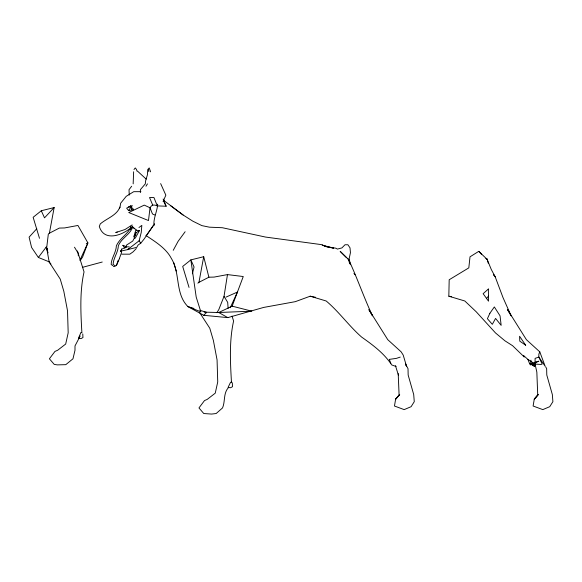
<?xml version="1.0" encoding="UTF-8"?>
<svg xmlns="http://www.w3.org/2000/svg" width="582" height="582" viewBox="0 0 582 582"><rect width="100%" height="100%" fill="white"/><g stroke="black" fill="none" stroke-linecap="round" stroke-linejoin="round"><path stroke-width="0.87" d="M545.712 366.907L546.651 368.682L546.789 375.026L552.34 394.545L552.9 401.675L549.728 406.694L542.802 409.612L533.112 406.018L534.247 399.216L537.732 395.091L536.837 372.094L535.062 364.099L535.098 358.359L538.852 357.093L542.162 364.034L541.151 364.441L535.062 364.099L527.896 359.392L523.422 355.406L524.258 357.006L512.611 345.723L504.929 340.805L495.515 332.955L476.236 311.807L464.829 300.996L448.824 296.202L449.188 279.753L468.816 267.865L470.009 256.822L478.79 251.337L487.141 259.383L491.23 269.364L495.195 276.821L503.044 297.671L511.134 315.851L507.504 309.602L526.397 339.677L539.783 351.855L545.152 366.245L538.852 357.093L538.852 354.154L539.783 351.855M130.55 229.766L130.834 226.26M157.686 204.158C157.191 211.535 153.422 217.835 153.91 225.46L154.506 223.757M530.995 360.2L530.704 363.415L534.691 366.485L529.511 363.415L527.896 359.392M216.831 312.665L218.716 309.784L224.034 296.34L227.475 274.595L243.254 276.53L232.153 306.154L218.716 312.505L204.18 312.148M119.317 258.619L121.565 252.595L121.1 251.613L121.558 248.987M80.185 336.025L74.998 345.934L74.998 350.255L72.983 358.788L65.781 364.667L57.32 364.878L54.221 364.383L49.397 358.788L54.955 351.426L57.654 350.255L65.693 344.035L68.181 332.809L67.519 310.766L63.824 291.32L60.237 279.091L49.179 262.009L46.655 247.968L48.335 234.051L49.397 233.186L54.155 207.563L41.307 210.749L33.138 217.297L39.489 238.3M197.887 283.187L198.949 282.328L203.707 256.706L190.852 259.892L182.69 266.432L189.034 287.435M134.34 238.14L133.991 236.299L135.744 230.334L139.505 230.494L135.286 238.14L134.34 238.14L132.711 241.086L126.352 245.211L126.352 246.848L121.391 249.416M135.511 234.364L133.991 236.299L134.937 236.299L136.224 232.625L139.505 230.494L138.56 230.494M192.38 273.809L194.053 266.993L190.852 259.892L196.207 297.111L200.855 311.85L187.913 306.598C174.891 293.568 180.544 273.249 171.355 258.437C166.125 248.339 155.227 241.632 145.9 235.477M120.612 251.155L127.531 249.642L139.12 240.795L141.251 232.393L141.826 225.387L138.967 227.504M136.683 230.166L132.718 227.089C130.012 234.735 121.347 238.154 118.35 245.793C118.059 252.632 113.41 257.819 113.104 264.439L114.763 265.632L116.378 265.632L118.27 260.169M78.628 337.873L80.978 332.402L81.895 332.824C80.745 312.607 79.618 291.749 84.048 271.896L77.435 250.973M163.084 201.539L165.848 195.174L160.654 183.606M116.378 265.632L119.441 258.677M79.945 260.234L87.897 242.89L77.923 225.46L64.544 227.948L59.335 228.071L49.397 233.186M230.254 307.725L237.449 292.033L226.027 297.111M228.45 387.568C223.153 393.432 225.423 401.129 222.535 407.931L216.162 413.526L211.572 414.071L203.765 413.526L198.949 407.931L204.508 400.569L207.207 399.398L215.245 393.17L217.733 381.952L217.071 359.909L213.376 340.455L209.789 328.233L199.684 312.665M173.24 250.311L178.099 241.341L185.134 231.731M145.987 186.233L147.464 183.868M80.229 260.576L82.608 257.011L87.897 242.89L86.267 243.618M128.607 210.538L131.088 206.937L130.674 205.861L126.65 208.174L128.607 210.538L133.285 209.76M146.322 235.521L153.277 225.634L144.14 238.998L140.757 243.225L138.109 245.029L136.741 247.357L127.531 249.642L128.891 248.579M36.768 228.741L29.1 237.158L31.588 247.452L38.361 257.455L49.688 262.053M38.361 257.455L46.189 247.103L47.673 249.307M131.678 186.233L129.029 189.696L129.24 195.086M134.006 169.551L135.279 167.929L136.537 169.486L136.937 171.064M119.375 208.174L120.227 207.112M486.778 298.151L488.429 296.158M54.155 207.563L44.508 217.85L41.307 210.749M136.326 248.529L133.016 251.919L129.808 254.174L121.878 254.174M193.879 308.431L187.913 306.598L203.765 315.306L206.668 312.367L199.844 310.271M163.149 199.029L166.132 206.232L157.3 205.897L154.921 205.097L152.702 205.097L151.233 206.108L150.04 207.774L148.483 220.549L128.76 212.539L144.249 205.119L150.04 207.774L152.164 213.23L152.884 214.256L154.899 214.969M132.747 226.092C124.366 234.553 104.324 242.985 99.311 226.471L100.264 223.939C107.546 217.617 119.892 214.613 120.62 203.278L126.221 196.33L133.074 192.075L133.78 191.674L140.917 191.674M132.165 224.928L125.021 229.512L115.753 232.545L117.295 232.022M198.949 282.328L208.887 277.207L214.096 277.083L227.475 274.595M315.539 297.286L310.191 296.202L295.314 301.658L263.661 307.427L227.809 317.619L203.765 315.306M400.22 357.093L396.466 358.359L389.263 359.392L390.878 363.415M533.141 362.753L530.704 363.415L535.389 365.423M534.771 362.31L538.837 361.204L530.348 364.929L529.511 363.415M82.542 267.327L102.243 262.031M125.457 246.87L126.57 246.848L122.867 245.291L124.897 248.238M130.674 205.861L132.543 205.861M128.426 206.937L131.088 206.937L133.409 209.193M135.271 232.625L136.224 232.625M134.951 234.255L135.897 234.255M134.624 235.106L135.57 235.106M125.661 246.848L129.226 246.848M113.308 266.418L115.171 266.418M78.534 338.258L80.971 338.622L82.957 337.567L82.768 333.93M448.824 296.202L451.494 296.747M232.153 306.154L251.795 311.166L218.716 312.505L227.809 317.619M310.191 296.202L326.196 300.996C339.131 311.894 348.938 325.927 361.604 337.058C372.815 344.981 384.047 353.245 391.715 364.929L396.058 366.485L395.498 365.816L398.444 375.194M122.867 245.291L123.813 245.735M170.737 205.81L183.104 214.991L192.853 221.189L201.859 225.612L209.382 227.176L222.346 227.722L265.494 237.056L321.482 244.629L325.905 246.448L322.246 245.138L333.653 248.187L326.64 246.746L335.778 248.187L337.436 249.081L341.91 247.91L345.01 244.753L347.898 244.753L350.008 247.837L350.444 252.668L349.178 258.539L350.357 264.701M130.07 206.937L129.43 206.494L131.088 206.937L131.881 209.76M112.792 265.632L111.14 264.439C111.438 257.819 116.087 252.632 116.378 245.793C119.274 239.166 125.828 235.324 129.648 229.512L132.718 227.089L134.588 228.762M183.104 214.991L164.59 201.081L163.586 199.655M485.854 258.408L487.141 259.383L487.127 258.91L488.233 263.166M347.221 258.408L348.509 259.383C357.239 277.898 363.772 297.3 372.502 315.851L368.872 309.602L387.765 339.677L401.151 351.855L403.217 355.1L406.52 366.245L405.436 364.085M146.198 179.118L137.476 171.093M481.554 254.341L478.79 251.337M345.992 257.251L340.157 251.337L348.509 259.383L349.607 263.464M49.179 262.009L50.918 263.981M493.638 274.769L495.195 276.821L493.609 274.66M353.965 273.402L355.005 274.769M231.447 381.836L232.32 383.072L232.509 386.703L230.523 387.757L228.086 387.394L230.53 382.359L231.447 381.959C230.297 361.749 229.17 340.885 233.6 321.038L232.043 316.091M139.12 240.795L140.757 243.225M224.034 296.34L227.7 302.364L228.122 308.402M74.481 247.197L78.148 253.221L78.33 255.811M405.545 364.048L408.018 368.682L408.157 375.026L413.707 394.545L414.268 401.675L411.096 406.694L404.17 409.612L394.472 406.018L395.614 399.216L399.667 394.531L395.614 399.216L399.099 395.091L398.204 373.6M163.797 201.547L166.132 206.232M152.702 205.097L149.538 197.538L153.946 197.538L157.3 205.897M150.629 171.85L149.218 167.929L147.748 169.551L147.406 174.855L145.544 181.082L145.304 183.868L140.393 189.652L140.4 192.497M48.073 252.857L46.189 247.103L47.477 250.573M173.712 262.606L176.23 271.045M203.707 256.706L208.887 277.207M120.816 250.42L121.1 251.613M148.475 169.551L148.839 171.77M133.634 171.77L133.162 183.868M489.877 313.283L487.403 318.703L492.328 324.327L495.566 318.427L501.16 325.367L500.054 315.851L494.336 306.94L489.877 313.283M534.807 398.488L534.247 399.216L538.299 394.531L534.807 398.488M488.371 289.036L483.133 293.699L488.516 301.163L488.371 289.036M525.677 345.221L519.791 341.161L519.581 336.265L525.677 345.221"/></g></svg>
